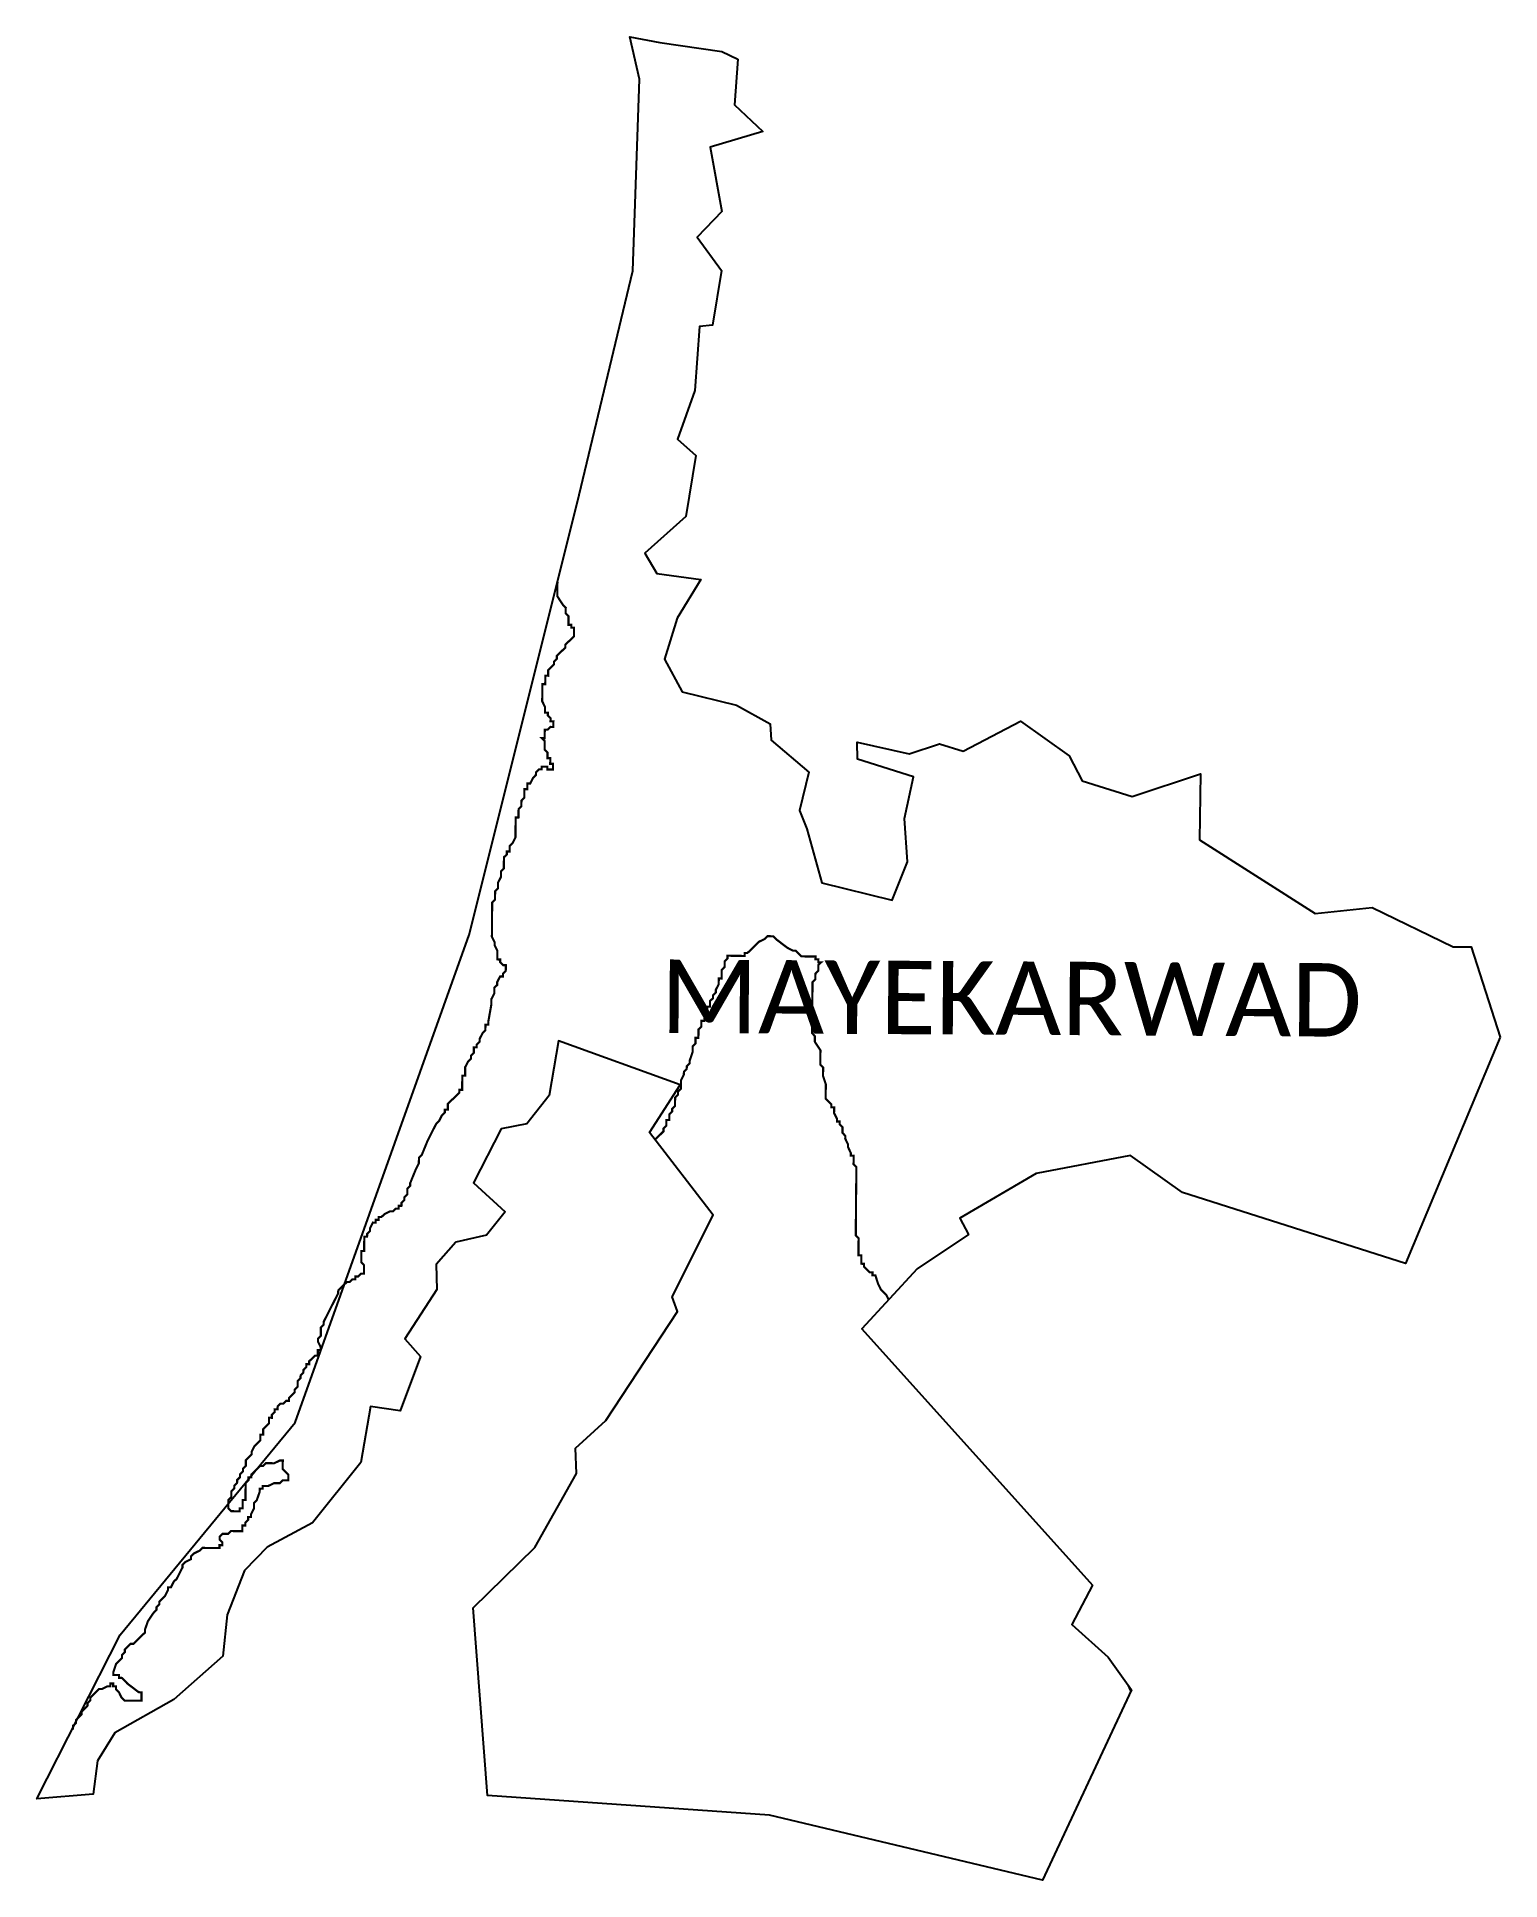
# Model space of a CAD drawing. Header units: metres. Extents: x 317099 to 319173, y 1885044 to 1887658.
import ezdxf

# ---------------------------------------------------------------- set-up
doc = ezdxf.new("R2010")
doc.units = ezdxf.units.M
for name, color, linetype in [('HAZARDS LINE', 1, 'Continuous'), ('village', 3, 'Continuous'), ('VILLAGE NAME', 250, 'Continuous')]:
    doc.layers.add(name, color=color, linetype=linetype)
doc.styles.get("Standard").update_dxf_attribs({"font": 'simplex.shx'})

msp = doc.modelspace()

# ---------------------------------------------------------------- linework, layer by layer
at = {"color": 3, "true_color": 0x00ff00, "flags": 128}
msp.add_lwpolyline([(318069.9, 1887637.3), (318092.5, 1887626.5)], dxfattribs=at)
at = {"layer": 'HAZARDS LINE', "lineweight": 18}
msp.add_lwpolyline([(317149.5, 1885259.3, 3.02, 3.02, 0), (317150.1, 1885259.3, 3.02, 3.02, 0), (317150.1, 1885263.3, 3.02, 3.02, 0), (317154.2, 1885267.3, 3.02, 3.02, 0), (317154.2, 1885271.4, 3.02, 3.02, 0), (317158.3, 1885275.4, 3.02, 3.02, 0), (317162.4, 1885279.4, 3.02, 3.02, 0), (317162.4, 1885283.4, 3.02, 3.02, 0), (317166.5, 1885287.4, 3.02, 3.02, 0), (317170.5, 1885291.4, 3.02, 3.02, 0), (317170.6, 1885295.4, 3.02, 3.02, 0), (317174.6, 1885299.4, 3.02, 3.02, 0), (317174.7, 1885303.4, 3.02, 3.02, 0), (317178.7, 1885307.4, 3.02, 3.02, 0), (317182.8, 1885311.4, 3.02, 3.02, 0), (317186.8, 1885315.4, 3.02, 3.02, 0), (317190.9, 1885315.4, 3.02, 3.02, 0), (317199, 1885319.3, 3.02, 3.02, 0), (317203, 1885319.3, 3.02, 3.02, 0), (317203, 1885323.3, 3.02, 3.02, 0), (317207.1, 1885323.3, 3.02, 3.02, 0), (317207, 1885319.3, 3.02, 3.02, 0), (317211, 1885319.2, 3.02, 3.02, 0), (317211, 1885315.2, 3.02, 3.02, 0), (317215, 1885311.1, 3.02, 3.02, 0), (317219, 1885303, 3.02, 3.02, 0), (317223, 1885299, 3.02, 3.02, 0), (317227, 1885298.9, 3.02, 3.02, 0), (317231, 1885298.9, 3.02, 3.02, 0), (317235, 1885298.9, 3.02, 3.02, 0), (317243.1, 1885298.8, 3.02, 3.02, 0), (317247.1, 1885298.8, 3.02, 3.02, 0), (317247.2, 1885302.8, 3.02, 3.02, 0), (317247.2, 1885306.8, 3.02, 3.02, 0), (317247.2, 1885310.8, 3.02, 3.02, 0), (317243.2, 1885310.9, 3.02, 3.02, 0), (317227.2, 1885323.1, 3.02, 3.02, 0), (317223.2, 1885327.2, 3.02, 3.02, 0), (317219.2, 1885331.2, 3.02, 3.02, 0), (317215.2, 1885331.3, 3.02, 3.02, 0), (317215.2, 1885335.3, 3.02, 3.02, 0), (317211.2, 1885335.3, 3.02, 3.02, 0), (317207.2, 1885335.4, 3.02, 3.02, 0), (317207.2, 1885339.4, 3.02, 3.02, 0), (317211.3, 1885351.4, 3.02, 3.02, 0), (317219.5, 1885359.4, 3.02, 3.02, 0), (317219.5, 1885363.5, 3.02, 3.02, 0), (317223.5, 1885367.5, 3.02, 3.02, 0), (317223.6, 1885371.5, 3.02, 3.02, 0), (317227.6, 1885375.5, 3.02, 3.02, 0), (317231.7, 1885379.5, 3.02, 3.02, 0), (317235.7, 1885379.4, 3.02, 3.02, 0), (317243.9, 1885387.4, 3.02, 3.02, 0), (317247.9, 1885391.4, 3.02, 3.02, 0), (317252, 1885395.4, 3.02, 3.02, 0), (317252, 1885399.4, 3.02, 3.02, 0), (317256.2, 1885411.5, 3.02, 3.02, 0), (317264.3, 1885423.5, 3.02, 3.02, 0), (317268.4, 1885427.5, 3.02, 3.02, 0), (317268.4, 1885431.5, 3.02, 3.02, 0), (317272.5, 1885435.5, 3.02, 3.02, 0), (317272.5, 1885439.5, 3.02, 3.02, 0), (317276.6, 1885443.5, 3.02, 3.02, 0), (317280.6, 1885447.5, 3.02, 3.02, 0), (317284.7, 1885455.6, 3.02, 3.02, 0), (317284.8, 1885459.6, 3.02, 3.02, 0), (317288.8, 1885459.5, 3.02, 3.02, 0), (317292.9, 1885467.6, 3.02, 3.02, 0), (317297, 1885471.6, 3.02, 3.02, 0), (317301.1, 1885479.6, 3.02, 3.02, 0), (317305.2, 1885487.6, 3.02, 3.02, 0), (317305.2, 1885491.6, 3.02, 3.02, 0), (317309.3, 1885495.6, 3.02, 3.02, 0), (317317.3, 1885499.6, 3.02, 3.02, 0), (317317.4, 1885503.6, 3.02, 3.02, 0), (317321.4, 1885507.6, 3.02, 3.02, 0), (317329.5, 1885511.6, 3.02, 3.02, 0), (317333.6, 1885515.6, 3.02, 3.02, 0), (317337.6, 1885515.5, 3.02, 3.02, 0), (317341.6, 1885515.5, 3.02, 3.02, 0), (317349.7, 1885515.4, 3.02, 3.02, 0), (317353.7, 1885515.4, 3.02, 3.02, 0), (317357.8, 1885515.3, 3.02, 3.02, 0), (317357.8, 1885519.4, 3.02, 3.02, 0), (317361.8, 1885519.3, 3.02, 3.02, 0), (317361.9, 1885523.4, 3.02, 3.02, 0), (317357.9, 1885527.4, 3.02, 3.02, 0), (317357.9, 1885531.5, 3.02, 3.02, 0), (317362, 1885535.5, 3.02, 3.02, 0), (317370, 1885535.4, 3.02, 3.02, 0), (317374.1, 1885539.4, 3.02, 3.02, 0), (317378.1, 1885539.3, 3.02, 3.02, 0), (317382.1, 1885539.3, 3.02, 3.02, 0), (317386.2, 1885539.3, 3.02, 3.02, 0), (317390.2, 1885539.2, 3.02, 3.02, 0), (317390.2, 1885543.3, 3.02, 3.02, 0), (317390.3, 1885547.3, 3.02, 3.02, 0), (317394.3, 1885547.3, 3.02, 3.02, 0), (317394.3, 1885551.3, 3.02, 3.02, 0), (317398.4, 1885555.3, 3.02, 3.02, 0), (317398.4, 1885559.3, 3.02, 3.02, 0), (317402.4, 1885559.3, 3.02, 3.02, 0), (317402.5, 1885563.3, 3.02, 3.02, 0), (317406.6, 1885571.3, 3.02, 3.02, 0), (317406.7, 1885579.4, 3.02, 3.02, 0), (317410.7, 1885583.4, 3.02, 3.02, 0), (317414.8, 1885595.4, 3.02, 3.02, 0), (317414.9, 1885599.5, 3.02, 3.02, 0), (317418.9, 1885599.4, 3.02, 3.02, 0), (317418.9, 1885603.4, 3.02, 3.02, 0), (317423, 1885603.4, 3.02, 3.02, 0), (317427, 1885603.4, 3.02, 3.02, 0), (317435.1, 1885607.3, 3.02, 3.02, 0), (317439.1, 1885607.3, 3.02, 3.02, 0), (317443.1, 1885607.3, 3.02, 3.02, 0), (317447.2, 1885611.3, 3.02, 3.02, 0), (317451.2, 1885611.2, 3.02, 3.02, 0), (317455.3, 1885611.2, 3.02, 3.02, 0), (317455.3, 1885615.2, 3.02, 3.02, 0), (317455.3, 1885619.2, 3.02, 3.02, 0), (317451.3, 1885623.3, 3.02, 3.02, 0), (317447.3, 1885627.4, 3.02, 3.02, 0), (317447.4, 1885631.4, 3.02, 3.02, 0), (317447.4, 1885635.4, 3.02, 3.02, 0), (317447.5, 1885639.5, 3.02, 3.02, 0), (317443.4, 1885639.5, 3.02, 3.02, 0), (317435.3, 1885635.5, 3.02, 3.02, 0), (317431.3, 1885635.6, 3.02, 3.02, 0), (317427.3, 1885635.6, 3.02, 3.02, 0), (317423.3, 1885635.6, 3.02, 3.02, 0), (317419.2, 1885631.6, 3.02, 3.02, 0), (317415.2, 1885631.7, 3.02, 3.02, 0), (317403, 1885619.7, 3.02, 3.02, 0), (317402.9, 1885615.7, 3.02, 3.02, 0), (317398.9, 1885615.7, 3.02, 3.02, 0), (317398.9, 1885611.7, 3.02, 3.02, 0), (317394.8, 1885607.7, 3.02, 3.02, 0), (317394.8, 1885603.7, 3.02, 3.02, 0), (317394.7, 1885599.6, 3.02, 3.02, 0), (317394.7, 1885595.6, 3.02, 3.02, 0), (317394.7, 1885591.6, 3.02, 3.02, 0), (317394.6, 1885583.5, 3.02, 3.02, 0), (317390.6, 1885583.5, 3.02, 3.02, 0), (317390.5, 1885579.5, 3.02, 3.02, 0), (317390.5, 1885575.5, 3.02, 3.02, 0), (317390.5, 1885571.5, 3.02, 3.02, 0), (317386.4, 1885571.5, 3.02, 3.02, 0), (317386.4, 1885567.5, 3.02, 3.02, 0), (317382.4, 1885567.5, 3.02, 3.02, 0), (317378.4, 1885567.5, 3.02, 3.02, 0), (317374.3, 1885567.6, 3.02, 3.02, 0), (317370.3, 1885571.6, 3.02, 3.02, 0), (317370.4, 1885575.7, 3.02, 3.02, 0), (317370.4, 1885579.7, 3.02, 3.02, 0), (317370.4, 1885583.7, 3.02, 3.02, 0), (317374.5, 1885587.7, 3.02, 3.02, 0), (317374.5, 1885591.7, 3.02, 3.02, 0), (317374.6, 1885595.8, 3.02, 3.02, 0), (317378.6, 1885599.8, 3.02, 3.02, 0), (317378.7, 1885603.8, 3.02, 3.02, 0), (317382.7, 1885607.8, 3.02, 3.02, 0), (317382.8, 1885611.8, 3.02, 3.02, 0), (317386.8, 1885615.8, 3.02, 3.02, 0), (317386.9, 1885619.8, 3.02, 3.02, 0), (317390.9, 1885623.8, 3.02, 3.02, 0), (317391, 1885627.9, 3.02, 3.02, 0), (317395, 1885631.9, 3.02, 3.02, 0), (317395.1, 1885639.9, 3.02, 3.02, 0), (317399.2, 1885643.9, 3.02, 3.02, 0), (317403.2, 1885647.9, 3.02, 3.02, 0), (317403.3, 1885651.9, 3.02, 3.02, 0), (317407.4, 1885659.9, 3.02, 3.02, 0), (317415.5, 1885667.9, 3.02, 3.02, 0), (317415.5, 1885672, 3.02, 3.02, 0), (317415.5, 1885676, 3.02, 3.02, 0), (317419.6, 1885676, 3.02, 3.02, 0), (317419.6, 1885680, 3.02, 3.02, 0), (317419.6, 1885684, 3.02, 3.02, 0), (317423.7, 1885688, 3.02, 3.02, 0), (317427.8, 1885692, 3.02, 3.02, 0), (317427.8, 1885696, 3.02, 3.02, 0), (317427.8, 1885700.1, 3.02, 3.02, 0), (317431.9, 1885700, 3.02, 3.02, 0), (317431.9, 1885704.1, 3.02, 3.02, 0), (317436, 1885708, 3.02, 3.02, 0), (317436, 1885712.1, 3.02, 3.02, 0), (317440, 1885712, 3.02, 3.02, 0), (317440.1, 1885716.1, 3.02, 3.02, 0), (317444.1, 1885720.1, 3.02, 3.02, 0), (317448.2, 1885720, 3.02, 3.02, 0), (317452.2, 1885724, 3.02, 3.02, 0), (317456.2, 1885724, 3.02, 3.02, 0), (317456.3, 1885728, 3.02, 3.02, 0), (317460.3, 1885732, 3.02, 3.02, 0), (317464.4, 1885736, 3.02, 3.02, 0), (317464.4, 1885740, 3.02, 3.02, 0), (317468.5, 1885744, 3.02, 3.02, 0), (317468.6, 1885752.1, 3.02, 3.02, 0), (317472.6, 1885756.1, 3.02, 3.02, 0), (317472.7, 1885760.1, 3.02, 3.02, 0), (317476.7, 1885764.1, 3.02, 3.02, 0), (317476.8, 1885768.1, 3.02, 3.02, 0), (317480.8, 1885772.1, 3.02, 3.02, 0), (317480.9, 1885776.1, 3.02, 3.02, 0), (317484.9, 1885776.1, 3.02, 3.02, 0), (317484.9, 1885780.1, 3.02, 3.02, 0), (317493.1, 1885788.1, 3.02, 3.02, 0), (317497.1, 1885788.1, 3.02, 3.02, 0), (317497.1, 1885792.1, 3.02, 3.02, 0), (317497.2, 1885796.1, 3.02, 3.02, 0), (317501.2, 1885796.1, 3.02, 3.02, 0), (317501.2, 1885800.1, 3.02, 3.02, 0), (317497.3, 1885808.2, 3.02, 3.02, 0), (317497.3, 1885812.3, 3.02, 3.02, 0), (317501.4, 1885816.2, 3.02, 3.02, 0), (317501.4, 1885820.3, 3.02, 3.02, 0), (317501.4, 1885824.3, 3.02, 3.02, 0), (317501.5, 1885828.3, 3.02, 3.02, 0), (317505.5, 1885832.3, 3.02, 3.02, 0), (317505.6, 1885836.4, 3.02, 3.02, 0), (317526, 1885876.5, 3.02, 3.02, 0), (317526.1, 1885880.5, 3.02, 3.02, 0), (317530.1, 1885884.5, 3.02, 3.02, 0), (317534.2, 1885888.5, 3.02, 3.02, 0), (317538.3, 1885892.5, 3.02, 3.02, 0), (317542.3, 1885892.4, 3.02, 3.02, 0), (317546.4, 1885896.4, 3.02, 3.02, 0), (317550.4, 1885896.4, 3.02, 3.02, 0), (317550.4, 1885900.4, 3.02, 3.02, 0), (317554.5, 1885900.4, 3.02, 3.02, 0), (317558.5, 1885904.4, 3.02, 3.02, 0), (317562.5, 1885904.3, 3.02, 3.02, 0), (317562.6, 1885908.4, 3.02, 3.02, 0), (317562.6, 1885912.4, 3.02, 3.02, 0), (317562.6, 1885916.4, 3.02, 3.02, 0), (317558.7, 1885920.5, 3.02, 3.02, 0), (317558.7, 1885924.5, 3.02, 3.02, 0), (317558.7, 1885928.6, 3.02, 3.02, 0), (317558.8, 1885932.6, 3.02, 3.02, 0), (317558.8, 1885936.6, 3.02, 3.02, 0), (317562.8, 1885936.6, 3.02, 3.02, 0), (317562.9, 1885940.6, 3.02, 3.02, 0), (317562.9, 1885944.6, 3.02, 3.02, 0), (317562.9, 1885948.7, 3.02, 3.02, 0), (317563, 1885952.7, 3.02, 3.02, 0), (317563, 1885956.7, 3.02, 3.02, 0), (317567, 1885956.7, 3.02, 3.02, 0), (317567.1, 1885960.7, 3.02, 3.02, 0), (317571.1, 1885964.7, 3.02, 3.02, 0), (317571.2, 1885968.7, 3.02, 3.02, 0), (317575.3, 1885976.8, 3.02, 3.02, 0), (317579.3, 1885976.7, 3.02, 3.02, 0), (317579.3, 1885980.7, 3.02, 3.02, 0), (317583.3, 1885980.7, 3.02, 3.02, 0), (317583.4, 1885984.7, 3.02, 3.02, 0), (317587.4, 1885984.7, 3.02, 3.02, 0), (317591.5, 1885988.7, 3.02, 3.02, 0), (317599.6, 1885992.7, 3.02, 3.02, 0), (317603.6, 1885992.6, 3.02, 3.02, 0), (317607.7, 1885996.6, 3.02, 3.02, 0), (317611.7, 1885996.6, 3.02, 3.02, 0), (317611.7, 1886000.6, 3.02, 3.02, 0), (317615.7, 1886000.6, 3.02, 3.02, 0), (317615.8, 1886004.6, 3.02, 3.02, 0), (317619.8, 1886008.6, 3.02, 3.02, 0), (317619.9, 1886012.6, 3.02, 3.02, 0), (317623.9, 1886016.6, 3.02, 3.02, 0), (317624, 1886020.6, 3.02, 3.02, 0), (317624, 1886024.7, 3.02, 3.02, 0), (317628.1, 1886028.7, 3.02, 3.02, 0), (317628.1, 1886032.7, 3.02, 3.02, 0), (317636.3, 1886052.8, 3.02, 3.02, 0), (317640.4, 1886060.8, 3.02, 3.02, 0), (317640.5, 1886068.8, 3.02, 3.02, 0), (317644.6, 1886072.8, 3.02, 3.02, 0), (317652.8, 1886092.9, 3.02, 3.02, 0), (317656.9, 1886100.9, 3.02, 3.02, 0), (317661, 1886109, 3.02, 3.02, 0), (317665.1, 1886117, 3.02, 3.02, 0), (317669.2, 1886121, 3.02, 3.02, 0), (317673.2, 1886129, 3.02, 3.02, 0), (317677.3, 1886133, 3.02, 3.02, 0), (317677.3, 1886137, 3.02, 3.02, 0), (317681.4, 1886137, 3.02, 3.02, 0), (317681.4, 1886141, 3.02, 3.02, 0), (317681.4, 1886145, 3.02, 3.02, 0), (317689.6, 1886153, 3.02, 3.02, 0), (317693.6, 1886157, 3.02, 3.02, 0), (317697.7, 1886161, 3.02, 3.02, 0), (317697.7, 1886165, 3.02, 3.02, 0), (317701.8, 1886165, 3.02, 3.02, 0), (317701.8, 1886169, 3.02, 3.02, 0), (317701.8, 1886173.1, 3.02, 3.02, 0), (317701.9, 1886177.1, 3.02, 3.02, 0), (317701.9, 1886181.1, 3.02, 3.02, 0), (317701.9, 1886185.1, 3.02, 3.02, 0), (317706, 1886185.1, 3.02, 3.02, 0), (317706, 1886193.2, 3.02, 3.02, 0), (317706.1, 1886197.2, 3.02, 3.02, 0), (317710.2, 1886205.2, 3.02, 3.02, 0), (317714.2, 1886209.2, 3.02, 3.02, 0), (317714.3, 1886213.2, 3.02, 3.02, 0), (317718.3, 1886217.2, 3.02, 3.02, 0), (317718.4, 1886221.3, 3.02, 3.02, 0), (317718.4, 1886225.3, 3.02, 3.02, 0), (317722.4, 1886225.2, 3.02, 3.02, 0), (317722.5, 1886229.3, 3.02, 3.02, 0), (317726.5, 1886233.3, 3.02, 3.02, 0), (317726.6, 1886237.3, 3.02, 3.02, 0), (317730.7, 1886245.3, 3.02, 3.02, 0), (317734.7, 1886249.3, 3.02, 3.02, 0), (317734.8, 1886253.3, 3.02, 3.02, 0), (317734.8, 1886257.4, 3.02, 3.02, 0), (317738.8, 1886257.3, 3.02, 3.02, 0), (317738.8, 1886261.4, 3.02, 3.02, 0), (317743.1, 1886285.5, 3.02, 3.02, 0), (317743.2, 1886293.6, 3.02, 3.02, 0), (317747.3, 1886301.6, 3.02, 3.02, 0), (317747.3, 1886309.6, 3.02, 3.02, 0), (317751.4, 1886313.6, 3.02, 3.02, 0), (317751.4, 1886317.7, 3.02, 3.02, 0), (317755.5, 1886325.7, 3.02, 3.02, 0), (317759.5, 1886325.6, 3.02, 3.02, 0), (317759.6, 1886329.7, 3.02, 3.02, 0), (317763.6, 1886333.7, 3.02, 3.02, 0), (317763.7, 1886337.7, 3.02, 3.02, 0), (317763.7, 1886341.7, 3.02, 3.02, 0), (317759.7, 1886341.8, 3.02, 3.02, 0), (317755.7, 1886345.8, 3.02, 3.02, 0), (317755.7, 1886349.8, 3.02, 3.02, 0), (317751.7, 1886349.9, 3.02, 3.02, 0), (317751.7, 1886353.9, 3.02, 3.02, 0), (317751.8, 1886357.9, 3.02, 3.02, 0), (317751.8, 1886362, 3.02, 3.02, 0), (317747.8, 1886370.1, 3.02, 3.02, 0), (317747.9, 1886374.1, 3.02, 3.02, 0), (317743.9, 1886382.2, 3.02, 3.02, 0), (317744, 1886386.2, 3.02, 3.02, 0), (317744, 1886394.3, 3.02, 3.02, 0), (317744.1, 1886398.3, 3.02, 3.02, 0), (317744.1, 1886402.3, 3.02, 3.02, 0), (317744.1, 1886406.3, 3.02, 3.02, 0), (317744.2, 1886410.4, 3.02, 3.02, 0), (317744.2, 1886414.4, 3.02, 3.02, 0), (317744.3, 1886422.5, 3.02, 3.02, 0), (317744.3, 1886426.5, 3.02, 3.02, 0), (317744.3, 1886430.5, 3.02, 3.02, 0), (317748.4, 1886434.5, 3.02, 3.02, 0), (317748.4, 1886438.5, 3.02, 3.02, 0), (317748.5, 1886442.6, 3.02, 3.02, 0), (317748.5, 1886446.6, 3.02, 3.02, 0), (317752.6, 1886450.6, 3.02, 3.02, 0), (317752.6, 1886458.6, 3.02, 3.02, 0), (317756.7, 1886466.7, 3.02, 3.02, 0), (317756.8, 1886470.7, 3.02, 3.02, 0), (317756.8, 1886474.7, 3.02, 3.02, 0), (317760.9, 1886478.7, 3.02, 3.02, 0), (317761, 1886494.8, 3.02, 3.02, 0), (317765.1, 1886498.8, 3.02, 3.02, 0), (317765.1, 1886502.9, 3.02, 3.02, 0), (317769.1, 1886502.8, 3.02, 3.02, 0), (317769.2, 1886506.8, 3.02, 3.02, 0), (317769.2, 1886510.9, 3.02, 3.02, 0), (317773.3, 1886514.9, 3.02, 3.02, 0), (317777.4, 1886522.9, 3.02, 3.02, 0), (317777.4, 1886526.9, 3.02, 3.02, 0), (317777.5, 1886539, 3.02, 3.02, 0), (317777.6, 1886551.1, 3.02, 3.02, 0), (317781.6, 1886551.1, 3.02, 3.02, 0), (317781.7, 1886555.1, 3.02, 3.02, 0), (317781.7, 1886559.1, 3.02, 3.02, 0), (317781.8, 1886563.1, 3.02, 3.02, 0), (317785.8, 1886567.1, 3.02, 3.02, 0), (317785.8, 1886571.2, 3.02, 3.02, 0), (317785.9, 1886575.2, 3.02, 3.02, 0), (317789.9, 1886579.2, 3.02, 3.02, 0), (317790, 1886583.2, 3.02, 3.02, 0), (317790.1, 1886591.3, 3.02, 3.02, 0), (317794.1, 1886591.2, 3.02, 3.02, 0), (317794.1, 1886595.3, 3.02, 3.02, 0), (317794.1, 1886599.3, 3.02, 3.02, 0), (317798.2, 1886599.3, 3.02, 3.02, 0), (317802.3, 1886607.3, 3.02, 3.02, 0), (317806.3, 1886611.3, 3.02, 3.02, 0), (317806.4, 1886615.3, 3.02, 3.02, 0), (317810.4, 1886619.3, 3.02, 3.02, 0), (317814.5, 1886619.3, 3.02, 3.02, 0), (317814.5, 1886623.3, 3.02, 3.02, 0), (317818.5, 1886623.2, 3.02, 3.02, 0), (317822.6, 1886623.2, 3.02, 3.02, 0), (317822.5, 1886619.2, 3.02, 3.02, 0), (317826.5, 1886619.2, 3.02, 3.02, 0), (317830.6, 1886619.1, 3.02, 3.02, 0), (317830.6, 1886623.1, 3.02, 3.02, 0), (317830.6, 1886627.2, 3.02, 3.02, 0), (317826.6, 1886627.2, 3.02, 3.02, 0), (317826.7, 1886631.2, 3.02, 3.02, 0), (317826.7, 1886635.3, 3.02, 3.02, 0), (317822.7, 1886635.3, 3.02, 3.02, 0), (317822.7, 1886639.3, 3.02, 3.02, 0), (317822.7, 1886643.4, 3.02, 3.02, 0), (317818.7, 1886647.4, 3.02, 3.02, 0), (317818.8, 1886651.4, 3.02, 3.02, 0), (317818.8, 1886655.5, 3.02, 3.02, 0), (317818.8, 1886659.5, 3.02, 3.02, 0), (317814.8, 1886663.6, 3.02, 3.02, 0), (317818.9, 1886663.5, 3.02, 3.02, 0), (317818.9, 1886667.6, 3.02, 3.02, 0), (317818.9, 1886671.6, 3.02, 3.02, 0), (317819, 1886675.6, 3.02, 3.02, 0), (317823, 1886675.6, 3.02, 3.02, 0), (317827.1, 1886679.6, 3.02, 3.02, 0), (317831.1, 1886679.5, 3.02, 3.02, 0), (317831.1, 1886683.6, 3.02, 3.02, 0), (317831.2, 1886687.6, 3.02, 3.02, 0), (317827.1, 1886687.6, 3.02, 3.02, 0), (317827.2, 1886691.7, 3.02, 3.02, 0), (317823.2, 1886695.7, 3.02, 3.02, 0), (317823.2, 1886699.8, 3.02, 3.02, 0), (317819.2, 1886699.8, 3.02, 3.02, 0), (317819.3, 1886707.8, 3.02, 3.02, 0), (317815.3, 1886715.9, 3.02, 3.02, 0), (317815.3, 1886720, 3.02, 3.02, 0), (317815.4, 1886724, 3.02, 3.02, 0), (317815.4, 1886728, 3.02, 3.02, 0), (317815.4, 1886732.1, 3.02, 3.02, 0), (317815.5, 1886736.1, 3.02, 3.02, 0), (317815.5, 1886740.1, 3.02, 3.02, 0), (317819.5, 1886740.1, 3.02, 3.02, 0), (317819.6, 1886744.1, 3.02, 3.02, 0), (317819.6, 1886752.2, 3.02, 3.02, 0), (317823.7, 1886752.1, 3.02, 3.02, 0), (317823.7, 1886756.2, 3.02, 3.02, 0), (317823.7, 1886760.2, 3.02, 3.02, 0), (317827.8, 1886764.2, 3.02, 3.02, 0), (317831.9, 1886768.2, 3.02, 3.02, 0), (317831.9, 1886772.2, 3.02, 3.02, 0), (317836, 1886776.2, 3.02, 3.02, 0), (317836, 1886780.2, 3.02, 3.02, 0), (317844.1, 1886788.2, 3.02, 3.02, 0), (317848.2, 1886792.2, 3.02, 3.02, 0), (317848.2, 1886796.2, 3.02, 3.02, 0), (317852.3, 1886800.2, 3.02, 3.02, 0), (317856.4, 1886804.2, 3.02, 3.02, 0), (317860.4, 1886808.2, 3.02, 3.02, 0), (317860.4, 1886812.2, 3.02, 3.02, 0), (317860.5, 1886816.3, 3.02, 3.02, 0), (317860.5, 1886820.3, 3.02, 3.02, 0), (317856.5, 1886820.3, 3.02, 3.02, 0), (317856.5, 1886824.4, 3.02, 3.02, 0), (317852.5, 1886824.4, 3.02, 3.02, 0), (317852.5, 1886828.4, 3.02, 3.02, 0), (317852.6, 1886832.4, 3.02, 3.02, 0), (317852.6, 1886836.5, 3.02, 3.02, 0), (317848.6, 1886840.5, 3.02, 3.02, 0), (317848.6, 1886844.6, 3.02, 3.02, 0), (317848.7, 1886848.6, 3.02, 3.02, 0), (317844.7, 1886852.7, 3.02, 3.02, 0), (317836.7, 1886864.8, 3.02, 3.02, 0), (317836.8, 1886876.9, 3.02, 3.02, 0), (317836.9, 1886885.2, 3.02, 3.02, 0)], format="xyseb", dxfattribs=at)
at = {"layer": 'HAZARDS LINE', "lineweight": 18, "const_width": 3.02}
for points in [[(318306.5, 1885867.4), (318303.4, 1885873.7), (318295.4, 1885881.9), (318291.5, 1885890), (318287.6, 1885902.1), (318283.5, 1885902.1), (318283.6, 1885906.1), (318279.5, 1885906.2), (318275.5, 1885910.2), (318271.6, 1885914.3), (318271.6, 1885918.3), (318267.6, 1885918.4), (318267.6, 1885922.4), (318267.7, 1885930.4), (318263.6, 1885930.5), (318263.7, 1885934.5), (318263.7, 1885938.5), (318263.7, 1885942.6), (318263.8, 1885946.6), (318263.8, 1885950.6), (318263.9, 1885954.7), (318259.9, 1885958.7), (318259.9, 1885962.7), (318259.9, 1885966.8), (318260, 1885970.8), (318260, 1885978.9), (318260.1, 1885986.9), (318260.2, 1885995), (318260.2, 1886003), (318260.3, 1886007.1), (318260.3, 1886015.1), (318260.5, 1886027.2), (318260.5, 1886031.2), (318260.6, 1886043.3), (318260.6, 1886047.3), (318260.7, 1886051.4), (318260.7, 1886055.4), (318256.7, 1886059.5), (318256.8, 1886067.5), (318256.8, 1886071.5), (318252.8, 1886071.6), (318252.8, 1886075.6), (318248.9, 1886083.7), (318248.9, 1886087.7), (318244.9, 1886095.8), (318245, 1886099.8), (318241, 1886103.9), (318241, 1886107.9), (318241.1, 1886112), (318237.1, 1886116), (318237.1, 1886120.1), (318233.1, 1886120.1), (318233.1, 1886124.1), (318229.1, 1886132.2), (318229.2, 1886136.2), (318229.2, 1886140.3), (318225.2, 1886140.3), (318225.2, 1886144.3), (318221.2, 1886148.4), (318217.2, 1886152.5), (318217.3, 1886156.5), (318217.3, 1886160.5), (318217.3, 1886164.5), (318217.4, 1886168.6), (318217.4, 1886172.6), (318213.5, 1886184.7), (318213.5, 1886188.8), (318213.6, 1886192.8), (318213.6, 1886196.8), (318209.6, 1886200.9), (318209.6, 1886204.9), (318209.7, 1886208.9), (318209.7, 1886213), (318209.8, 1886221), (318201.8, 1886233.2), (318201.9, 1886241.2), (318197.9, 1886245.3), (318197.9, 1886249.3), (318198, 1886253.3), (318198, 1886257.4), (318198, 1886261.4), (318198.1, 1886265.4), (318198.1, 1886273.5), (318198.3, 1886293.6), (318198.4, 1886301.7), (318198.5, 1886313.8), (318198.5, 1886317.8), (318202.6, 1886321.8), (318202.6, 1886325.8), (318202.7, 1886329.8), (318206.7, 1886333.8), (318206.8, 1886337.9), (318206.8, 1886341.9), (318210.9, 1886345.9), (318206.8, 1886345.9), (318206.9, 1886350), (318202.8, 1886350), (318202.9, 1886354), (318198.8, 1886354.1), (318190.8, 1886354.1), (318182.7, 1886354.2), (318178.7, 1886358.3), (318174.8, 1886362.3), (318170.7, 1886362.4), (318162.7, 1886366.5), (318146.7, 1886378.7), (318142.7, 1886382.7), (318138.7, 1886382.8), (318134.6, 1886382.8), (318130.6, 1886378.8), (318122.5, 1886374.9), (318118.4, 1886370.9), (318114.4, 1886366.9), (318110.3, 1886362.9), (318106.2, 1886358.9), (318102.2, 1886358.9), (318102.2, 1886354.9), (318098.2, 1886354.9), (318094.1, 1886355), (318090.1, 1886355), (318086.1, 1886355), (318082, 1886355.1), (318078, 1886355.1), (318078, 1886351.1), (318073.9, 1886347.1), (318073.9, 1886343.1), (318073.8, 1886339), (318069.8, 1886335), (318069.8, 1886331), (318069.7, 1886327), (318069.7, 1886322.9), (318065.7, 1886323), (318065.6, 1886319), (318065.6, 1886314.9), (318061.5, 1886306.9), (318061.4, 1886302.9), (318057.4, 1886298.9), (318057.4, 1886294.9), (318053.3, 1886290.9), (318053.3, 1886286.8), (318053.2, 1886282.8), (318049.2, 1886282.8), (318049.2, 1886278.8), (318049.1, 1886274.8), (318045.1, 1886270.8), (318045, 1886262.7), (318041, 1886262.8), (318040.9, 1886258.7), (318040.9, 1886254.7), (318036.8, 1886250.7), (318036.8, 1886242.7), (318036.7, 1886238.6), (318032.7, 1886238.7), (318032.7, 1886234.6), (318032.6, 1886230.6), (318028.6, 1886226.6), (318028.5, 1886222.6), (318028.5, 1886218.6), (318024.4, 1886206.5), (318024.3, 1886202.5), (318020.3, 1886198.5), (318020.2, 1886194.5), (318016.2, 1886190.5), (318016.1, 1886186.4), (318012, 1886178.4), (318012, 1886174.4), (318012, 1886170.4), (318011.9, 1886166.3), (318007.9, 1886162.3), (318007.8, 1886158.3), (318003.8, 1886154.3), (318003.7, 1886150.3), (318003.7, 1886146.3), (318003.7, 1886142.2), (317999.6, 1886138.2), (317999.6, 1886134.2), (317995.5, 1886130.2), (317995.5, 1886126.2), (317995.4, 1886122.2), (317991.4, 1886122.2), (317991.4, 1886118.2), (317991.3, 1886114.1), (317987.3, 1886110.1), (317987.2, 1886106.1), (317983.2, 1886102.1), (317979.1, 1886098.1), (317975.3, 1886094.4)], [(318649.8, 1885312.4), (318646.2, 1885320.7)]]:
    msp.add_lwpolyline(points, dxfattribs=at)
at = {"layer": 'village', "color": 3, "true_color": 0x00ff00}
for points in [[(319173.4, 1886239.7, 0), (319039.4, 1885918.8, 0), (318723.2, 1886019.2, 0), (318649.4, 1886072, 0), (318515.8, 1886046.2, 0), (318407.4, 1885982.9, 0), (318419.7, 1885959.8, 0), (318346.7, 1885911, 0), (318268.3, 1885825.9, 0), (318595.6, 1885462.8, 0), (318566.4, 1885406.8, 0), (318617.5, 1885360.6, 0), (318650.7, 1885314.4, 0), (318524.6, 1885044.4, 0), (318137.4, 1885136.4, 0), (317737.7, 1885164.4, 0), (317717.3, 1885430.7, 0), (317804.6, 1885516.1, 0), (317863.7, 1885621, 0), (317862.4, 1885656.9, 0), (317905.7, 1885696.3, 0), (318006.9, 1885850.9, 0), (317999.6, 1885871.6, 0), (318057.7, 1885987.1, 0), (317967.5, 1886104.5, 0), (318010.8, 1886172.3, 0), (317838.2, 1886234.7, 0), (317825.3, 1886156.8, 0), (317793.3, 1886116.8, 0), (317756.9, 1886109.5, 0), (317717.8, 1886033.2, 0), (317762.9, 1885992.2, 0), (317736.2, 1885958.8, 0), (317692.9, 1885948.9, 0), (317665.1, 1885917.4, 0), (317665.9, 1885881.8, 0), (317620.6, 1885811.9, 0), (317642.8, 1885787, 0), (317613.7, 1885709.9, 0), (317571.6, 1885715.8, 0), (317557.9, 1885636.6, 0), (317489.4, 1885551.1, 0), (317425.3, 1885516.4, 0), (317393.1, 1885483.3, 0), (317368.4, 1885420.4, 0), (317362.7, 1885362.1, 0), (317292.8, 1885300.7, 0), (317209.4, 1885253.1, 0), (317184.7, 1885213.5, 0), (317178.7, 1885166.4, 0), (317098.8, 1885159.9, 0), (317217.1, 1885392.2, 0), (317465.1, 1885693.2, 0), (317711.8, 1886384.9, 0), (317864.8, 1886996.6, 0), (317943.8, 1887326.4, 0), (317953.1, 1887597.8, 0), (317939.3, 1887658, 0), (317981.9, 1887649.8, 0), (318069.9, 1887637.3, 0)], [(318092.5, 1887626.5, 0), (318088, 1887561.5, 0), (318127.9, 1887523.9, 0), (318053.6, 1887501.7, 0), (318070.1, 1887410.6, 0), (318034.8, 1887374.2, 0), (318069.3, 1887326.9, 0), (318056.6, 1887249.4, 0), (318038.2, 1887247.2, 0), (318031.5, 1887156.6, 0), (318007.2, 1887087.8, 0), (318033.1, 1887064.5, 0), (318019.1, 1886977.9, 0), (317960.9, 1886926, 0), (317978, 1886897, 0), (318040.1, 1886888.6, 0), (318006.5, 1886833.8, 0), (317988.5, 1886775.4, 0), (318013.9, 1886729.2, 0), (318090.8, 1886710.2, 0), (318138.7, 1886683.9, 0), (318139.9, 1886660.8, 0), (318193.5, 1886615.5, 0), (318180.2, 1886561, 0), (318190.6, 1886535.3, 0), (318211.6, 1886458.6, 0), (318311.6, 1886433.8, 0), (318333.2, 1886488.4, 0), (318329, 1886549.7, 0), (318341.6, 1886609, 0), (318262.1, 1886633.8, 0), (318261.9, 1886657.8, 0), (318335.4, 1886641.3, 0), (318378.8, 1886655.7, 0), (318412.1, 1886645, 0), (318493.2, 1886687.8, 0), (318562.6, 1886638.4, 0), (318580.7, 1886603.2, 0), (318651.8, 1886580.7, 0), (318748.5, 1886613.1, 0), (318747.1, 1886519.7, 0), (318911.3, 1886414.8, 0), (318991.8, 1886423.6, 0), (319106.8, 1886367.6, 0), (319132.5, 1886367.7, 0), (319173.4, 1886239.7, 0)]]:
    msp.add_polyline3d(points, dxfattribs=at)

# ---------------------------------------------------------------- texts
at = {"layer": 'VILLAGE NAME', "insert": (317983.1, 1886349.9), "char_height": 104.042, "attachment_point": 1, "rotation": 359.6762}
msp.add_mtext_dynamic_manual_height_columns('{\\fCalibri|b0|i0|c0|p34;MAYEKARWAD}', width=1437.725, gutter_width=520.2, heights=[0], dxfattribs=at)

doc.saveas('drawing.dxf')
